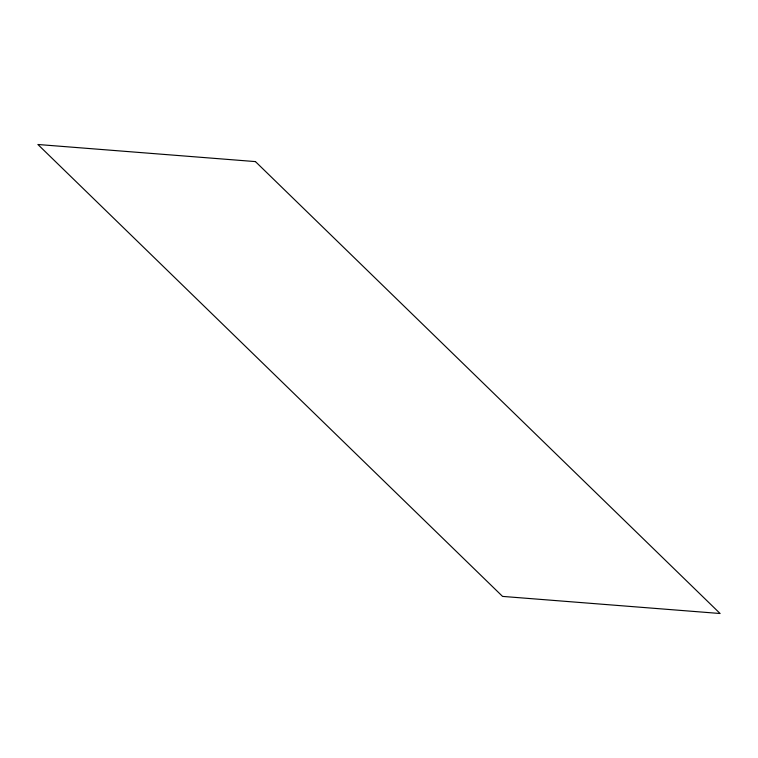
<?xml version="1.0" encoding="UTF-8"?>
<svg xmlns="http://www.w3.org/2000/svg" width="758" height="758" viewBox="0 0 758 758"><rect width="100%" height="100%" fill="white"/><g stroke="black" fill="none" stroke-linecap="round" stroke-linejoin="round"><path stroke-width="1.14" d="M255.437 161.596L37.9 144.494L502.563 596.404L720.1 613.506L255.437 161.596"/></g></svg>
